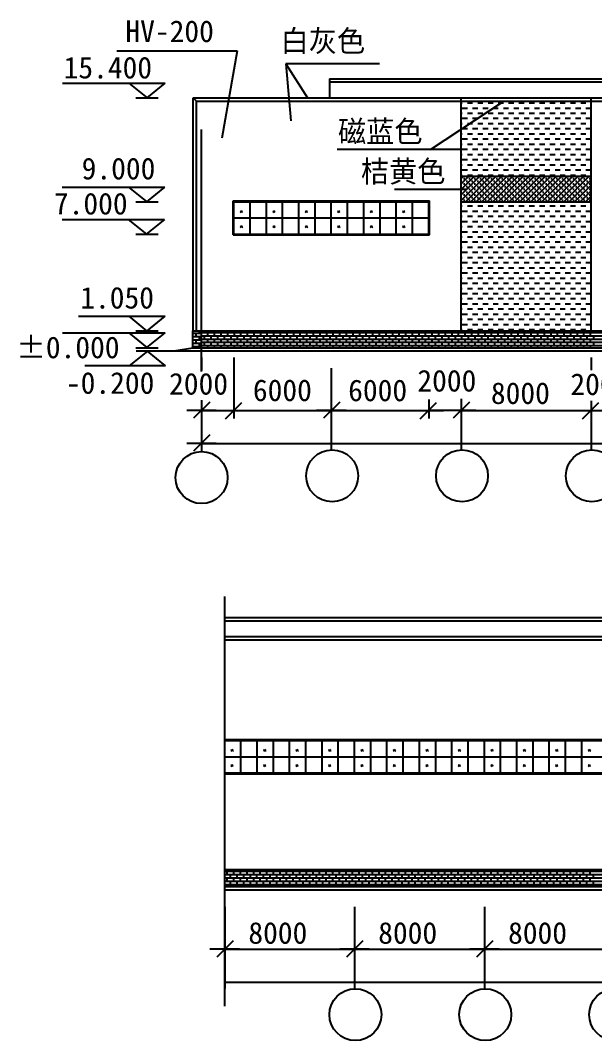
# Model space of a CAD drawing. Header units: metres. Extents: x -5946 to 118859, y -33883 to 106048.
# Drawn here: x -5946 to 29425, y 43176 to 106048 of the extents above; entities that cross this region are included whole.
import ezdxf

# ---------------------------------------------------------------- set-up
doc = ezdxf.new("R2010")
doc.units = ezdxf.units.M
for name, color, linetype in [('JC', 7, 'Continuous'), ('Z', 7, 'Continuous'), ('ZQ', 7, 'Continuous'), ('ZX', 7, 'Continuous')]:
    doc.layers.add(name, color=color, linetype=linetype)

# ---------------------------------------------------------------- blocks, each defined once
blk = doc.blocks.new('_DIMX')
blk.add_line((-64.76, 0), (64.76, 0))
at = {"color": 6}
blk.add_lwpolyline([(-36.86, -36.86), (34.63, 34.63)], dxfattribs=at)

msp = doc.modelspace()

# ---------------------------------------------------------------- hatches: boundary and pattern name
at = {"layer": 'Z'}
h = msp.add_hatch(dxfattribs=at)
h.set_pattern_fill('DASH', scale=100)
h.paths.add_polyline_path([(29205.85, 96446.14), (29205.85, 101076.14), (21205.85, 101076.14), (21205.85, 96446.14)])
h.paths.add_polyline_path([(21205.85, 94876.14), (21205.85, 86926.14), (29205.85, 86926.14), (29205.85, 94876.14)])
h = msp.add_hatch(dxfattribs=at)
h.set_pattern_fill('SACNCR', scale=100)
h.paths.add_polyline_path([(21205.85, 96446.14), (21205.85, 94876.14), (29205.85, 94876.14), (29205.85, 96446.14)])
h = msp.add_hatch(dxfattribs=at)
h.set_pattern_fill('AR-B816')
h.paths.add_polyline_path([(5205.85, 86926.14), (4695.85, 86926.14), (4670.85, 86926.14), (4670.85, 85876.14), (5205.85, 85876.14)])

# ---------------------------------------------------------------- linework, layer by layer
for p, q in [((-3345.01, 102183.21), (2973.95, 102183.21)), ((734.99, 102183.21), (1855.41, 101275.24)), ((1855.41, 101275.24), (2978.23, 102183.21)), ((-3368.34, 95767.84), (2950.61, 95767.84)), ((711.66, 95767.84), (1832.07, 94859.86)), ((1832.07, 94859.86), (2954.9, 95767.84)), ((-3381.22, 93784.4), (2937.74, 93784.4)), ((698.78, 93784.4), (1819.2, 92876.42)), ((1819.2, 92876.42), (2942.02, 93784.4)), ((-2359.64, 87814.28), (2963.59, 87814.28)), ((724.64, 87814.28), (1845.05, 86906.31)), ((1845.05, 86906.31), (2967.88, 87814.28)), ((-3355.71, 86797.18), (2963.24, 86797.18)), ((724.29, 86797.18), (1844.7, 85889.2)), ((1844.7, 85889.2), (2967.53, 86797.18)), ((1878, 85663.33), (755.18, 84755.35)), ((2998.42, 84755.35), (1878, 85663.33)), ((5205.85, 85276.14), (5205.85, 84476.12)), ((7205.85, 85276.14), (7205.85, 81511.68)), ((29205.85, 85276.14), (29205.85, 84498.1)), ((2998.42, 84755.35), (-1980.54, 84755.35)), ((13205.85, 84614.59), (13205.85, 81511.68)), ((13205.85, 84614.59), (13205.85, 81511.68)), ((29205.85, 84614.59), (29205.85, 84560.3)), ((7205.85, 83687.05), (7205.85, 81511.68)), ((5205.85, 82645.98), (5205.85, 79483.83)), ((5205.85, 82543.65), (5205.85, 81511.68)), ((19205.85, 82686.47), (19205.85, 81511.68)), ((19205.85, 82423.39), (19205.85, 81511.68)), ((21205.85, 82730.31), (21205.85, 81511.68)), ((21205.85, 82467.24), (21205.85, 81511.68)), ((29205.85, 82596.29), (29205.85, 81511.68)), ((29205.85, 82518.24), (29205.85, 81511.68)), ((5207.25, 82011.68), (7204.45, 82011.68)), ((7207.25, 82011.68), (13204.45, 82011.68)), ((13207.25, 82011.68), (19204.45, 82011.68)), ((19204.45, 82011.68), (19203.05, 82011.68)), ((21205.85, 82011.68), (19205.85, 82011.68)), ((21207.25, 82011.68), (29204.45, 82011.68)), ((21207.25, 82011.68), (21208.65, 82011.68)), ((29204.45, 82011.68), (29203.05, 82011.68)), ((29205.85, 82011.68), (31205.85, 82011.68)), ((13205.85, 81611.68), (13205.85, 79583.83)), ((21205.85, 81611.68), (21205.85, 79583.83)), ((29205.85, 81611.68), (29205.85, 79583.83)), ((5207.25, 79983.83), (117190, 79983.83)), ((6625.23, 70541.42), (6625.23, 45308.06)), ((6636.82, 51410.48), (6636.82, 48307.57)), ((6636.82, 51410.48), (6636.82, 48307.57)), ((14636.82, 51410.48), (14636.82, 48307.57)), ((14636.82, 51403.35), (14636.82, 48307.57)), ((22636.82, 51410.48), (22636.82, 48307.57)), ((22636.82, 51369.86), (22636.82, 48307.57)), ((6636.82, 49982.94), (6636.82, 48307.57)), ((6638.22, 48807.57), (14635.42, 48807.57)), ((14638.22, 48807.57), (22635.42, 48807.57)), ((22638.22, 48807.57), (30635.42, 48807.57)), ((6636.82, 48407.57), (6636.82, 46379.72)), ((14636.82, 48407.57), (14636.82, 46379.72)), ((22636.82, 48407.57), (22636.82, 46379.72)), ((6708.03, 46779.72), (110635.42, 46779.72))]:
    msp.add_line(p, q)
for centre in [(5213.22, 77873.48), (13258.68, 77980.61), (21258.68, 77980.61), (29258.68, 77980.61), (14689.65, 44776.5), (22689.65, 44776.5), (30689.65, 44776.5)]:
    msp.add_circle(centre, 1600)
at = {"layer": 'JC'}
for p, q in [((13085.85, 102456.14), (13085.85, 101276.14)), ((13085.85, 102456.14), (117188.34, 102456.14)), ((13085.85, 102256.14), (117191.3, 102256.14)), ((4695.85, 101276.14), (13085.85, 101276.14)), ((4695.85, 101276.14), (4895.85, 101076.14)), ((4695.85, 86926.14), (4695.85, 101276.14)), ((13085.85, 101276.14), (117190.45, 101276.14)), ((4895.85, 86926.14), (4895.85, 101076.14)), ((4895.85, 101076.14), (117186.15, 101076.14)), ((7205.85, 94876.14), (7155.85, 94926.14)), ((7155.85, 92826.14), (7155.85, 94926.14)), ((7205.85, 92876.14), (7205.85, 94876.14)), ((7615.85, 94211.14), (7735.85, 94331.14)), ((7615.85, 94271.14), (7655.85, 94321.14)), ((8205.85, 92876.14), (8205.85, 94876.14)), ((9205.85, 92876.14), (9205.85, 94876.14)), ((9615.85, 94211.14), (9735.85, 94331.14)), ((9615.85, 94271.14), (9655.85, 94321.14)), ((10205.85, 92876.14), (10205.85, 94876.14)), ((11205.85, 92876.14), (11205.85, 94876.14)), ((11615.85, 94211.14), (11735.85, 94331.14)), ((11615.85, 94271.14), (11655.85, 94321.14)), ((12205.85, 92876.14), (12205.85, 94876.14)), ((13205.85, 92876.14), (13205.85, 94876.14)), ((13615.85, 94211.14), (13735.85, 94331.14)), ((13615.85, 94271.14), (13655.85, 94321.14)), ((14205.85, 92876.14), (14205.85, 94876.14)), ((15205.85, 92876.14), (15205.85, 94876.14)), ((15615.85, 94211.14), (15735.85, 94331.14)), ((15615.85, 94271.14), (15655.85, 94321.14)), ((16205.85, 92876.14), (16205.85, 94876.14)), ((17205.85, 92876.14), (17205.85, 94876.14)), ((17615.85, 94211.14), (17735.85, 94331.14)), ((17615.85, 94271.14), (17655.85, 94321.14)), ((18205.85, 92876.14), (18205.85, 94876.14)), ((19205.85, 92876.14), (19205.85, 94876.14)), ((7695.85, 94221.14), (7735.85, 94271.14)), ((9695.85, 94221.14), (9735.85, 94271.14)), ((11695.85, 94221.14), (11735.85, 94271.14)), ((13695.85, 94221.14), (13735.85, 94271.14)), ((15695.85, 94221.14), (15735.85, 94271.14)), ((17695.85, 94221.14), (17735.85, 94271.14)), ((7615.85, 93281.14), (7735.85, 93401.14)), ((7615.85, 93341.14), (7655.85, 93391.14)), ((7695.85, 93291.14), (7735.85, 93341.14)), ((9615.85, 93281.14), (9735.85, 93401.14)), ((9615.85, 93341.14), (9655.85, 93391.14)), ((9695.85, 93291.14), (9735.85, 93341.14)), ((11615.85, 93281.14), (11735.85, 93401.14)), ((11615.85, 93341.14), (11655.85, 93391.14)), ((11695.85, 93291.14), (11735.85, 93341.14)), ((13615.85, 93281.14), (13735.85, 93401.14)), ((13615.85, 93341.14), (13655.85, 93391.14)), ((13695.85, 93291.14), (13735.85, 93341.14)), ((15615.85, 93281.14), (15735.85, 93401.14)), ((15615.85, 93341.14), (15655.85, 93391.14)), ((15695.85, 93291.14), (15735.85, 93341.14)), ((17615.85, 93281.14), (17735.85, 93401.14)), ((17615.85, 93341.14), (17655.85, 93391.14)), ((17695.85, 93291.14), (17735.85, 93341.14)), ((7155.85, 92826.14), (7205.85, 92876.14)), ((4670.85, 85876.14), (4670.85, 86926.14)), ((4670.85, 86926.14), (4695.85, 86926.14)), ((3495.85, 85676.14), (4670.85, 85876.14)), ((6625.23, 69252.03), (94636.82, 69252.03)), ((6625.24, 69052.03), (94636.82, 69052.03)), ((6634.34, 68072.03), (94636.82, 68072.03)), ((6638.64, 67872.03), (110946.82, 67872.03)), ((6636.82, 59672.03), (6636.82, 61672.03)), ((7636.82, 59672.03), (7636.82, 61672.03)), ((7636.82, 59672.03), (7636.82, 61672.03)), ((8636.82, 59672.03), (8636.82, 61672.03)), ((9636.82, 59672.03), (9636.82, 61672.03)), ((9636.82, 59672.03), (9636.82, 61672.03)), ((10636.82, 59672.03), (10636.82, 61672.03)), ((11636.82, 59672.03), (11636.82, 61672.03)), ((11636.82, 59672.03), (11636.82, 61672.03)), ((12636.82, 59672.03), (12636.82, 61672.03)), ((13636.82, 59672.03), (13636.82, 61672.03)), ((13636.82, 59672.03), (13636.82, 61672.03)), ((14636.82, 59672.03), (14636.82, 61672.03)), ((15636.82, 59672.03), (15636.82, 61672.03)), ((15636.82, 59672.03), (15636.82, 61672.03)), ((16636.82, 59672.03), (16636.82, 61672.03)), ((17636.82, 59672.03), (17636.82, 61672.03)), ((17636.82, 59672.03), (17636.82, 61672.03)), ((18636.82, 59672.03), (18636.82, 61672.03)), ((19636.82, 59672.03), (19636.82, 61672.03)), ((19636.82, 59672.03), (19636.82, 61672.03)), ((20636.82, 59672.03), (20636.82, 61672.03)), ((21636.82, 59672.03), (21636.82, 61672.03)), ((21636.82, 59672.03), (21636.82, 61672.03)), ((22636.82, 59672.03), (22636.82, 61672.03)), ((23636.82, 59672.03), (23636.82, 61672.03)), ((23636.82, 59672.03), (23636.82, 61672.03)), ((24636.82, 59672.03), (24636.82, 61672.03)), ((25636.82, 59672.03), (25636.82, 61672.03)), ((25636.82, 59672.03), (25636.82, 61672.03)), ((26636.82, 59672.03), (26636.82, 61672.03)), ((27636.82, 59672.03), (27636.82, 61672.03)), ((27636.82, 59672.03), (27636.82, 61672.03)), ((28636.82, 59672.03), (28636.82, 61672.03)), ((7046.82, 61007.03), (7166.82, 61127.03)), ((7046.82, 61067.03), (7086.82, 61117.03)), ((7126.82, 61017.03), (7166.82, 61067.03)), ((9046.82, 61007.03), (9166.82, 61127.03)), ((9046.82, 61067.03), (9086.82, 61117.03)), ((9126.82, 61017.03), (9166.82, 61067.03)), ((11046.82, 61007.03), (11166.82, 61127.03)), ((11046.82, 61067.03), (11086.82, 61117.03)), ((11126.82, 61017.03), (11166.82, 61067.03)), ((13046.82, 61007.03), (13166.82, 61127.03)), ((13046.82, 61067.03), (13086.82, 61117.03)), ((13126.82, 61017.03), (13166.82, 61067.03)), ((15046.82, 61007.03), (15166.82, 61127.03)), ((15046.82, 61067.03), (15086.82, 61117.03)), ((15126.82, 61017.03), (15166.82, 61067.03)), ((17046.82, 61007.03), (17166.82, 61127.03)), ((17046.82, 61067.03), (17086.82, 61117.03)), ((17126.82, 61017.03), (17166.82, 61067.03)), ((19046.82, 61007.03), (19166.82, 61127.03)), ((19046.82, 61067.03), (19086.82, 61117.03)), ((19126.82, 61017.03), (19166.82, 61067.03)), ((21046.82, 61007.03), (21166.82, 61127.03)), ((21046.82, 61067.03), (21086.82, 61117.03)), ((21126.82, 61017.03), (21166.82, 61067.03)), ((23046.82, 61007.03), (23166.82, 61127.03)), ((23046.82, 61067.03), (23086.82, 61117.03)), ((23126.82, 61017.03), (23166.82, 61067.03)), ((25046.82, 61007.03), (25166.82, 61127.03)), ((25046.82, 61067.03), (25086.82, 61117.03)), ((25126.82, 61017.03), (25166.82, 61067.03)), ((27046.82, 61007.03), (27166.82, 61127.03)), ((27046.82, 61067.03), (27086.82, 61117.03)), ((27126.82, 61017.03), (27166.82, 61067.03)), ((29046.82, 61007.03), (29166.82, 61127.03)), ((29046.82, 61067.03), (29086.82, 61117.03)), ((29126.82, 61017.03), (29166.82, 61067.03)), ((7046.82, 60077.03), (7166.82, 60197.03)), ((7046.82, 60137.03), (7086.82, 60187.03)), ((7126.82, 60087.03), (7166.82, 60137.03)), ((9046.82, 60077.03), (9166.82, 60197.03)), ((9046.82, 60137.03), (9086.82, 60187.03)), ((9126.82, 60087.03), (9166.82, 60137.03)), ((11046.82, 60077.03), (11166.82, 60197.03)), ((11046.82, 60137.03), (11086.82, 60187.03)), ((11126.82, 60087.03), (11166.82, 60137.03)), ((13046.82, 60077.03), (13166.82, 60197.03)), ((13046.82, 60137.03), (13086.82, 60187.03)), ((13126.82, 60087.03), (13166.82, 60137.03)), ((15046.82, 60077.03), (15166.82, 60197.03)), ((15046.82, 60137.03), (15086.82, 60187.03)), ((15126.82, 60087.03), (15166.82, 60137.03)), ((17046.82, 60077.03), (17166.82, 60197.03)), ((17046.82, 60137.03), (17086.82, 60187.03)), ((17126.82, 60087.03), (17166.82, 60137.03)), ((19046.82, 60077.03), (19166.82, 60197.03)), ((19046.82, 60137.03), (19086.82, 60187.03)), ((19126.82, 60087.03), (19166.82, 60137.03)), ((21046.82, 60077.03), (21166.82, 60197.03)), ((21046.82, 60137.03), (21086.82, 60187.03)), ((21126.82, 60087.03), (21166.82, 60137.03)), ((23046.82, 60077.03), (23166.82, 60197.03)), ((23046.82, 60137.03), (23086.82, 60187.03)), ((23126.82, 60087.03), (23166.82, 60137.03)), ((25046.82, 60077.03), (25166.82, 60197.03)), ((25046.82, 60137.03), (25086.82, 60187.03)), ((25126.82, 60087.03), (25166.82, 60137.03)), ((27046.82, 60077.03), (27166.82, 60197.03)), ((27046.82, 60137.03), (27086.82, 60187.03)), ((27126.82, 60087.03), (27166.82, 60137.03)), ((29046.82, 60077.03), (29166.82, 60197.03)), ((29046.82, 60137.03), (29086.82, 60187.03)), ((29126.82, 60087.03), (29166.82, 60137.03))]:
    msp.add_line(p, q, dxfattribs=at)
at = {"layer": 'Z'}
for p, q in [((1.35, 104180.07), (7411.79, 104180.07)), ((7411.79, 104180.07), (6461.36, 98782.65)), ((10409.57, 103370.29), (11737.07, 101276.14)), ((10409.57, 103370.29), (10718.39, 99849.14)), ((16173.81, 103370.29), (10409.57, 103370.29)), ((21205.85, 86926.14), (21205.85, 101276.14)), ((29205.85, 86926.14), (29205.85, 101276.14)), ((19318.96, 98096.82), (23836.87, 101076.14)), ((21533.03, 98096.82), (13562.57, 98096.82)), ((21205.85, 96446.14), (29205.85, 96446.14)), ((21533.03, 95622.59), (17091.24, 95622.59)), ((19255.85, 94926.14), (19205.85, 94876.14)), ((21205.85, 94876.14), (29205.85, 94876.14)), ((19205.85, 92876.14), (19255.85, 92826.14)), ((5205.85, 86818.69), (46155.85, 86818.69)), ((5404.03, 86818.69), (5404.03, 86926.14)), ((5607.23, 86615.49), (5607.23, 86818.69)), ((5810.43, 86818.69), (5810.43, 86926.14)), ((6013.63, 86615.49), (6013.63, 86818.69)), ((6216.83, 86818.69), (6216.83, 86926.14)), ((6420.03, 86615.49), (6420.03, 86818.69)), ((6623.23, 86818.69), (6623.23, 86926.14)), ((6826.43, 86615.49), (6826.43, 86818.69)), ((7029.63, 86818.69), (7029.63, 86926.14)), ((7232.83, 86615.49), (7232.83, 86818.69)), ((7436.03, 86818.69), (7436.03, 86926.14)), ((7639.23, 86615.49), (7639.23, 86818.69)), ((7842.43, 86818.69), (7842.43, 86926.14)), ((8045.63, 86615.49), (8045.63, 86818.69)), ((8248.83, 86818.69), (8248.83, 86926.14)), ((8452.03, 86615.49), (8452.03, 86818.69)), ((8655.23, 86818.69), (8655.23, 86926.14)), ((8858.43, 86615.49), (8858.43, 86818.69)), ((9061.63, 86818.69), (9061.63, 86926.14)), ((9264.83, 86615.49), (9264.83, 86818.69)), ((9468.03, 86818.69), (9468.03, 86926.14)), ((9671.23, 86615.49), (9671.23, 86818.69)), ((9874.43, 86818.69), (9874.43, 86926.14)), ((10077.63, 86615.49), (10077.63, 86818.69)), ((10280.83, 86818.69), (10280.83, 86926.14)), ((10484.03, 86615.49), (10484.03, 86818.69)), ((10687.23, 86818.69), (10687.23, 86926.14)), ((10890.43, 86615.49), (10890.43, 86818.69)), ((11093.63, 86818.69), (11093.63, 86926.14)), ((11296.83, 86615.49), (11296.83, 86818.69)), ((11500.03, 86818.69), (11500.03, 86926.14)), ((11703.23, 86615.49), (11703.23, 86818.69)), ((11906.43, 86818.69), (11906.43, 86926.14)), ((12109.63, 86615.49), (12109.63, 86818.69)), ((12312.83, 86818.69), (12312.83, 86926.14)), ((12516.03, 86615.49), (12516.03, 86818.69)), ((12719.23, 86818.69), (12719.23, 86926.14)), ((12922.43, 86615.49), (12922.43, 86818.69)), ((13125.63, 86818.69), (13125.63, 86926.14)), ((13328.83, 86615.49), (13328.83, 86818.69)), ((13532.03, 86818.69), (13532.03, 86926.14)), ((13735.23, 86615.49), (13735.23, 86818.69)), ((13938.43, 86818.69), (13938.43, 86926.14)), ((14141.63, 86615.49), (14141.63, 86818.69)), ((14344.83, 86818.69), (14344.83, 86926.14)), ((14548.03, 86615.49), (14548.03, 86818.69)), ((14751.23, 86818.69), (14751.23, 86926.14)), ((14954.43, 86615.49), (14954.43, 86818.69)), ((15157.63, 86818.69), (15157.63, 86926.14)), ((15360.83, 86615.49), (15360.83, 86818.69)), ((15564.03, 86818.69), (15564.03, 86926.14)), ((15767.23, 86615.49), (15767.23, 86818.69)), ((15970.43, 86818.69), (15970.43, 86926.14)), ((16173.63, 86615.49), (16173.63, 86818.69)), ((16376.83, 86818.69), (16376.83, 86926.14)), ((16580.03, 86615.49), (16580.03, 86818.69)), ((16783.23, 86818.69), (16783.23, 86926.14)), ((16986.43, 86615.49), (16986.43, 86818.69)), ((17189.63, 86818.69), (17189.63, 86926.14)), ((17392.83, 86615.49), (17392.83, 86818.69)), ((17596.03, 86818.69), (17596.03, 86926.14)), ((17799.23, 86615.49), (17799.23, 86818.69)), ((18002.43, 86818.69), (18002.43, 86926.14)), ((18205.63, 86615.49), (18205.63, 86818.69)), ((18408.83, 86818.69), (18408.83, 86926.14)), ((18612.03, 86615.49), (18612.03, 86818.69)), ((18815.23, 86818.69), (18815.23, 86926.14)), ((19018.43, 86615.49), (19018.43, 86818.69)), ((19221.63, 86818.69), (19221.63, 86926.14)), ((19424.83, 86615.49), (19424.83, 86818.69)), ((19628.03, 86818.69), (19628.03, 86926.14)), ((19831.23, 86615.49), (19831.23, 86818.69)), ((20034.43, 86818.69), (20034.43, 86926.14)), ((20237.63, 86615.49), (20237.63, 86818.69)), ((20440.83, 86818.69), (20440.83, 86926.14)), ((20644.03, 86615.49), (20644.03, 86818.69)), ((20847.23, 86818.69), (20847.23, 86926.14)), ((21050.43, 86615.49), (21050.43, 86818.69)), ((21253.63, 86818.69), (21253.63, 86926.14)), ((21456.83, 86615.49), (21456.83, 86818.69)), ((21660.03, 86818.69), (21660.03, 86926.14)), ((21863.23, 86615.49), (21863.23, 86818.69)), ((22066.43, 86818.69), (22066.43, 86926.14)), ((22269.63, 86615.49), (22269.63, 86818.69)), ((22472.83, 86818.69), (22472.83, 86926.14)), ((22676.03, 86615.49), (22676.03, 86818.69)), ((22879.23, 86818.69), (22879.23, 86926.14)), ((23082.43, 86615.49), (23082.43, 86818.69)), ((23285.63, 86818.69), (23285.63, 86926.14)), ((23488.83, 86615.49), (23488.83, 86818.69)), ((23692.03, 86818.69), (23692.03, 86926.14)), ((23895.23, 86615.49), (23895.23, 86818.69)), ((24098.43, 86818.69), (24098.43, 86926.14)), ((24301.63, 86615.49), (24301.63, 86818.69)), ((24504.83, 86818.69), (24504.83, 86926.14)), ((24708.03, 86615.49), (24708.03, 86818.69)), ((24911.23, 86818.69), (24911.23, 86926.14)), ((25114.43, 86615.49), (25114.43, 86818.69)), ((25317.63, 86818.69), (25317.63, 86926.14)), ((25520.83, 86615.49), (25520.83, 86818.69)), ((25724.03, 86818.69), (25724.03, 86926.14)), ((25927.23, 86615.49), (25927.23, 86818.69)), ((26130.43, 86818.69), (26130.43, 86926.14)), ((26333.63, 86615.49), (26333.63, 86818.69)), ((26536.83, 86818.69), (26536.83, 86926.14)), ((26740.03, 86615.49), (26740.03, 86818.69)), ((26943.23, 86818.69), (26943.23, 86926.14)), ((27146.43, 86615.49), (27146.43, 86818.69)), ((27349.63, 86818.69), (27349.63, 86926.14)), ((27552.83, 86615.49), (27552.83, 86818.69)), ((27756.03, 86818.69), (27756.03, 86926.14)), ((27959.23, 86615.49), (27959.23, 86818.69)), ((28162.43, 86818.69), (28162.43, 86926.14)), ((28365.63, 86615.49), (28365.63, 86818.69)), ((28568.83, 86818.69), (28568.83, 86926.14)), ((28772.03, 86615.49), (28772.03, 86818.69)), ((28975.23, 86818.69), (28975.23, 86926.14)), ((29178.43, 86615.49), (29178.43, 86818.69)), ((29381.63, 86818.69), (29381.63, 86926.14)), ((5205.85, 86615.49), (46155.85, 86615.49)), ((5205.85, 86412.29), (46155.85, 86412.29)), ((5205.85, 86209.09), (46155.85, 86209.09)), ((5404.03, 86412.29), (5404.03, 86615.49)), ((5404.03, 86005.89), (5404.03, 86209.09)), ((5607.23, 86209.09), (5607.23, 86412.29)), ((5810.43, 86412.29), (5810.43, 86615.49)), ((5810.43, 86005.89), (5810.43, 86209.09)), ((6013.63, 86209.09), (6013.63, 86412.29)), ((6216.83, 86412.29), (6216.83, 86615.49)), ((6216.83, 86005.89), (6216.83, 86209.09)), ((6420.03, 86209.09), (6420.03, 86412.29)), ((6623.23, 86412.29), (6623.23, 86615.49)), ((6623.23, 86005.89), (6623.23, 86209.09)), ((6826.43, 86209.09), (6826.43, 86412.29)), ((7029.63, 86412.29), (7029.63, 86615.49)), ((7029.63, 86005.89), (7029.63, 86209.09)), ((7232.83, 86209.09), (7232.83, 86412.29)), ((7436.03, 86412.29), (7436.03, 86615.49)), ((7436.03, 86005.89), (7436.03, 86209.09)), ((7639.23, 86209.09), (7639.23, 86412.29)), ((7842.43, 86412.29), (7842.43, 86615.49)), ((7842.43, 86005.89), (7842.43, 86209.09)), ((8045.63, 86209.09), (8045.63, 86412.29)), ((8248.83, 86412.29), (8248.83, 86615.49)), ((8248.83, 86005.89), (8248.83, 86209.09)), ((8452.03, 86209.09), (8452.03, 86412.29)), ((8655.23, 86412.29), (8655.23, 86615.49)), ((8655.23, 86005.89), (8655.23, 86209.09)), ((8858.43, 86209.09), (8858.43, 86412.29)), ((9061.63, 86412.29), (9061.63, 86615.49)), ((9061.63, 86005.89), (9061.63, 86209.09)), ((9264.83, 86209.09), (9264.83, 86412.29)), ((9468.03, 86412.29), (9468.03, 86615.49)), ((9468.03, 86005.89), (9468.03, 86209.09)), ((9671.23, 86209.09), (9671.23, 86412.29)), ((9874.43, 86412.29), (9874.43, 86615.49)), ((9874.43, 86005.89), (9874.43, 86209.09)), ((10077.63, 86209.09), (10077.63, 86412.29)), ((10280.83, 86412.29), (10280.83, 86615.49)), ((10280.83, 86005.89), (10280.83, 86209.09)), ((10484.03, 86209.09), (10484.03, 86412.29)), ((10687.23, 86412.29), (10687.23, 86615.49)), ((10687.23, 86005.89), (10687.23, 86209.09)), ((10890.43, 86209.09), (10890.43, 86412.29)), ((11093.63, 86412.29), (11093.63, 86615.49)), ((11093.63, 86005.89), (11093.63, 86209.09)), ((11296.83, 86209.09), (11296.83, 86412.29)), ((11500.03, 86412.29), (11500.03, 86615.49)), ((11500.03, 86005.89), (11500.03, 86209.09)), ((11703.23, 86209.09), (11703.23, 86412.29)), ((11906.43, 86412.29), (11906.43, 86615.49)), ((11906.43, 86005.89), (11906.43, 86209.09)), ((12109.63, 86209.09), (12109.63, 86412.29)), ((12312.83, 86412.29), (12312.83, 86615.49)), ((12312.83, 86005.89), (12312.83, 86209.09)), ((12516.03, 86209.09), (12516.03, 86412.29)), ((12719.23, 86412.29), (12719.23, 86615.49)), ((12719.23, 86005.89), (12719.23, 86209.09)), ((12922.43, 86209.09), (12922.43, 86412.29)), ((13125.63, 86412.29), (13125.63, 86615.49)), ((13125.63, 86005.89), (13125.63, 86209.09)), ((13328.83, 86209.09), (13328.83, 86412.29)), ((13532.03, 86412.29), (13532.03, 86615.49)), ((13532.03, 86005.89), (13532.03, 86209.09)), ((13735.23, 86209.09), (13735.23, 86412.29)), ((13938.43, 86412.29), (13938.43, 86615.49)), ((13938.43, 86005.89), (13938.43, 86209.09)), ((14141.63, 86209.09), (14141.63, 86412.29)), ((14344.83, 86412.29), (14344.83, 86615.49)), ((14344.83, 86005.89), (14344.83, 86209.09)), ((14548.03, 86209.09), (14548.03, 86412.29)), ((14751.23, 86412.29), (14751.23, 86615.49)), ((14751.23, 86005.89), (14751.23, 86209.09)), ((14954.43, 86209.09), (14954.43, 86412.29)), ((15157.63, 86412.29), (15157.63, 86615.49)), ((15157.63, 86005.89), (15157.63, 86209.09)), ((15360.83, 86209.09), (15360.83, 86412.29)), ((15564.03, 86412.29), (15564.03, 86615.49)), ((15564.03, 86005.89), (15564.03, 86209.09)), ((15767.23, 86209.09), (15767.23, 86412.29)), ((15970.43, 86412.29), (15970.43, 86615.49)), ((15970.43, 86005.89), (15970.43, 86209.09)), ((16173.63, 86209.09), (16173.63, 86412.29)), ((16376.83, 86412.29), (16376.83, 86615.49)), ((16376.83, 86005.89), (16376.83, 86209.09)), ((16580.03, 86209.09), (16580.03, 86412.29)), ((16783.23, 86412.29), (16783.23, 86615.49)), ((16783.23, 86005.89), (16783.23, 86209.09)), ((16986.43, 86209.09), (16986.43, 86412.29)), ((17189.63, 86412.29), (17189.63, 86615.49)), ((17189.63, 86005.89), (17189.63, 86209.09)), ((17392.83, 86209.09), (17392.83, 86412.29)), ((17596.03, 86412.29), (17596.03, 86615.49)), ((17596.03, 86005.89), (17596.03, 86209.09)), ((17799.23, 86209.09), (17799.23, 86412.29)), ((18002.43, 86412.29), (18002.43, 86615.49)), ((18002.43, 86005.89), (18002.43, 86209.09)), ((18205.63, 86209.09), (18205.63, 86412.29)), ((18408.83, 86412.29), (18408.83, 86615.49)), ((18408.83, 86005.89), (18408.83, 86209.09)), ((18612.03, 86209.09), (18612.03, 86412.29)), ((18815.23, 86412.29), (18815.23, 86615.49)), ((18815.23, 86005.89), (18815.23, 86209.09)), ((19018.43, 86209.09), (19018.43, 86412.29)), ((19221.63, 86412.29), (19221.63, 86615.49)), ((19221.63, 86005.89), (19221.63, 86209.09)), ((19424.83, 86209.09), (19424.83, 86412.29)), ((19628.03, 86412.29), (19628.03, 86615.49)), ((19628.03, 86005.89), (19628.03, 86209.09)), ((19831.23, 86209.09), (19831.23, 86412.29)), ((20034.43, 86412.29), (20034.43, 86615.49)), ((20034.43, 86005.89), (20034.43, 86209.09)), ((20237.63, 86209.09), (20237.63, 86412.29)), ((20440.83, 86412.29), (20440.83, 86615.49)), ((20440.83, 86005.89), (20440.83, 86209.09)), ((20644.03, 86209.09), (20644.03, 86412.29)), ((20847.23, 86412.29), (20847.23, 86615.49)), ((20847.23, 86005.89), (20847.23, 86209.09)), ((21050.43, 86209.09), (21050.43, 86412.29)), ((21253.63, 86412.29), (21253.63, 86615.49)), ((21253.63, 86005.89), (21253.63, 86209.09)), ((21456.83, 86209.09), (21456.83, 86412.29)), ((21660.03, 86412.29), (21660.03, 86615.49)), ((21660.03, 86005.89), (21660.03, 86209.09)), ((21863.23, 86209.09), (21863.23, 86412.29)), ((22066.43, 86412.29), (22066.43, 86615.49)), ((22066.43, 86005.89), (22066.43, 86209.09)), ((22269.63, 86209.09), (22269.63, 86412.29)), ((22472.83, 86412.29), (22472.83, 86615.49)), ((22472.83, 86005.89), (22472.83, 86209.09)), ((22676.03, 86209.09), (22676.03, 86412.29)), ((22879.23, 86412.29), (22879.23, 86615.49)), ((22879.23, 86005.89), (22879.23, 86209.09)), ((23082.43, 86209.09), (23082.43, 86412.29)), ((23285.63, 86412.29), (23285.63, 86615.49)), ((23285.63, 86005.89), (23285.63, 86209.09)), ((23488.83, 86209.09), (23488.83, 86412.29)), ((23692.03, 86412.29), (23692.03, 86615.49)), ((23692.03, 86005.89), (23692.03, 86209.09)), ((23895.23, 86209.09), (23895.23, 86412.29)), ((24098.43, 86412.29), (24098.43, 86615.49)), ((24098.43, 86005.89), (24098.43, 86209.09)), ((24301.63, 86209.09), (24301.63, 86412.29)), ((24504.83, 86412.29), (24504.83, 86615.49)), ((24504.83, 86005.89), (24504.83, 86209.09)), ((24708.03, 86209.09), (24708.03, 86412.29)), ((24911.23, 86412.29), (24911.23, 86615.49)), ((24911.23, 86005.89), (24911.23, 86209.09)), ((25114.43, 86209.09), (25114.43, 86412.29)), ((25317.63, 86412.29), (25317.63, 86615.49)), ((25317.63, 86005.89), (25317.63, 86209.09)), ((25520.83, 86209.09), (25520.83, 86412.29)), ((25724.03, 86412.29), (25724.03, 86615.49)), ((25724.03, 86005.89), (25724.03, 86209.09)), ((25927.23, 86209.09), (25927.23, 86412.29)), ((26130.43, 86412.29), (26130.43, 86615.49)), ((26130.43, 86005.89), (26130.43, 86209.09)), ((26333.63, 86209.09), (26333.63, 86412.29)), ((26536.83, 86412.29), (26536.83, 86615.49)), ((26536.83, 86005.89), (26536.83, 86209.09)), ((26740.03, 86209.09), (26740.03, 86412.29)), ((26943.23, 86412.29), (26943.23, 86615.49)), ((26943.23, 86005.89), (26943.23, 86209.09)), ((27146.43, 86209.09), (27146.43, 86412.29)), ((27349.63, 86412.29), (27349.63, 86615.49)), ((27349.63, 86005.89), (27349.63, 86209.09)), ((27552.83, 86209.09), (27552.83, 86412.29)), ((27756.03, 86412.29), (27756.03, 86615.49)), ((27756.03, 86005.89), (27756.03, 86209.09)), ((27959.23, 86209.09), (27959.23, 86412.29)), ((28162.43, 86412.29), (28162.43, 86615.49)), ((28162.43, 86005.89), (28162.43, 86209.09)), ((28365.63, 86209.09), (28365.63, 86412.29)), ((28568.83, 86412.29), (28568.83, 86615.49)), ((28568.83, 86005.89), (28568.83, 86209.09)), ((28772.03, 86209.09), (28772.03, 86412.29)), ((28975.23, 86412.29), (28975.23, 86615.49)), ((28975.23, 86005.89), (28975.23, 86209.09)), ((29178.43, 86209.09), (29178.43, 86412.29)), ((29381.63, 86412.29), (29381.63, 86615.49)), ((29381.63, 86005.89), (29381.63, 86209.09)), ((5205.85, 86005.89), (46155.85, 86005.89)), ((5607.23, 85876.14), (5607.23, 86005.89)), ((6013.63, 85876.14), (6013.63, 86005.89)), ((6420.03, 85876.14), (6420.03, 86005.89)), ((6826.43, 85876.14), (6826.43, 86005.89)), ((7232.83, 85876.14), (7232.83, 86005.89)), ((7639.23, 85876.14), (7639.23, 86005.89)), ((8045.63, 85876.14), (8045.63, 86005.89)), ((8452.03, 85876.14), (8452.03, 86005.89)), ((8858.43, 85876.14), (8858.43, 86005.89)), ((9264.83, 85876.14), (9264.83, 86005.89)), ((9671.23, 85876.14), (9671.23, 86005.89)), ((10077.63, 85876.14), (10077.63, 86005.89)), ((10484.03, 85876.14), (10484.03, 86005.89)), ((10890.43, 85876.14), (10890.43, 86005.89)), ((11296.83, 85876.14), (11296.83, 86005.89)), ((11703.23, 85876.14), (11703.23, 86005.89)), ((12109.63, 85876.14), (12109.63, 86005.89)), ((12516.03, 85876.14), (12516.03, 86005.89)), ((12922.43, 85876.14), (12922.43, 86005.89)), ((13328.83, 85876.14), (13328.83, 86005.89)), ((13735.23, 85876.14), (13735.23, 86005.89)), ((14141.63, 85876.14), (14141.63, 86005.89)), ((14548.03, 85876.14), (14548.03, 86005.89)), ((14954.43, 85876.14), (14954.43, 86005.89)), ((15360.83, 85876.14), (15360.83, 86005.89)), ((15767.23, 85876.14), (15767.23, 86005.89)), ((16173.63, 85876.14), (16173.63, 86005.89)), ((16580.03, 85876.14), (16580.03, 86005.89)), ((16986.43, 85876.14), (16986.43, 86005.89)), ((17392.83, 85876.14), (17392.83, 86005.89)), ((17799.23, 85876.14), (17799.23, 86005.89)), ((18205.63, 85876.14), (18205.63, 86005.89)), ((18612.03, 85876.14), (18612.03, 86005.89)), ((19018.43, 85876.14), (19018.43, 86005.89)), ((19424.83, 85876.14), (19424.83, 86005.89)), ((19831.23, 85876.14), (19831.23, 86005.89)), ((20237.63, 85876.14), (20237.63, 86005.89)), ((20644.03, 85876.14), (20644.03, 86005.89)), ((21050.43, 85876.14), (21050.43, 86005.89)), ((21456.83, 85876.14), (21456.83, 86005.89)), ((21863.23, 85876.14), (21863.23, 86005.89)), ((22269.63, 85876.14), (22269.63, 86005.89)), ((22676.03, 85876.14), (22676.03, 86005.89)), ((23082.43, 85876.14), (23082.43, 86005.89)), ((23488.83, 85876.14), (23488.83, 86005.89)), ((23895.23, 85876.14), (23895.23, 86005.89)), ((24301.63, 85876.14), (24301.63, 86005.89)), ((24708.03, 85876.14), (24708.03, 86005.89)), ((25114.43, 85876.14), (25114.43, 86005.89)), ((25520.83, 85876.14), (25520.83, 86005.89)), ((25927.23, 85876.14), (25927.23, 86005.89)), ((26333.63, 85876.14), (26333.63, 86005.89)), ((26740.03, 85876.14), (26740.03, 86005.89)), ((27146.43, 85876.14), (27146.43, 86005.89)), ((27552.83, 85876.14), (27552.83, 86005.89)), ((27959.23, 85876.14), (27959.23, 86005.89)), ((28365.63, 85876.14), (28365.63, 86005.89)), ((28772.03, 85876.14), (28772.03, 86005.89)), ((29178.43, 85876.14), (29178.43, 86005.89)), ((6627.53, 53614.58), (63586.82, 53614.58)), ((6798.2, 53411.38), (6798.2, 53614.58)), ((7001.4, 53614.58), (7001.4, 53722.03)), ((7204.6, 53411.38), (7204.6, 53614.58)), ((7407.8, 53614.58), (7407.8, 53722.03)), ((7611, 53411.38), (7611, 53614.58)), ((7814.2, 53614.58), (7814.2, 53722.03)), ((8017.4, 53411.38), (8017.4, 53614.58)), ((8220.6, 53614.58), (8220.6, 53722.03)), ((8423.8, 53411.38), (8423.8, 53614.58)), ((8627, 53614.58), (8627, 53722.03)), ((8830.2, 53411.38), (8830.2, 53614.58)), ((9033.4, 53614.58), (9033.4, 53722.03)), ((9236.6, 53411.38), (9236.6, 53614.58)), ((9439.8, 53614.58), (9439.8, 53722.03)), ((9643, 53411.38), (9643, 53614.58)), ((9846.2, 53614.58), (9846.2, 53722.03)), ((10049.4, 53411.38), (10049.4, 53614.58)), ((10252.6, 53614.58), (10252.6, 53722.03)), ((10455.8, 53411.38), (10455.8, 53614.58)), ((10659, 53614.58), (10659, 53722.03)), ((10862.2, 53411.38), (10862.2, 53614.58)), ((11065.4, 53614.58), (11065.4, 53722.03)), ((11268.6, 53411.38), (11268.6, 53614.58)), ((11471.8, 53614.58), (11471.8, 53722.03)), ((11675, 53411.38), (11675, 53614.58)), ((11878.2, 53614.58), (11878.2, 53722.03)), ((12081.4, 53411.38), (12081.4, 53614.58)), ((12284.6, 53614.58), (12284.6, 53722.03)), ((12487.8, 53411.38), (12487.8, 53614.58)), ((12691, 53614.58), (12691, 53722.03)), ((12894.2, 53411.38), (12894.2, 53614.58)), ((13097.4, 53614.58), (13097.4, 53722.03)), ((13300.6, 53411.38), (13300.6, 53614.58)), ((13503.8, 53614.58), (13503.8, 53722.03)), ((13707, 53411.38), (13707, 53614.58)), ((13910.2, 53614.58), (13910.2, 53722.03)), ((14113.4, 53411.38), (14113.4, 53614.58)), ((14316.6, 53614.58), (14316.6, 53722.03)), ((14519.8, 53411.38), (14519.8, 53614.58)), ((14723, 53614.58), (14723, 53722.03)), ((14926.2, 53411.38), (14926.2, 53614.58)), ((15129.4, 53614.58), (15129.4, 53722.03)), ((15332.6, 53411.38), (15332.6, 53614.58)), ((15535.8, 53614.58), (15535.8, 53722.03)), ((15739, 53411.38), (15739, 53614.58)), ((15942.2, 53614.58), (15942.2, 53722.03)), ((16145.4, 53411.38), (16145.4, 53614.58)), ((16348.6, 53614.58), (16348.6, 53722.03)), ((16551.8, 53411.38), (16551.8, 53614.58)), ((16755, 53614.58), (16755, 53722.03)), ((16958.2, 53411.38), (16958.2, 53614.58)), ((17161.4, 53614.58), (17161.4, 53722.03)), ((17364.6, 53411.38), (17364.6, 53614.58)), ((17567.8, 53614.58), (17567.8, 53722.03)), ((17771, 53411.38), (17771, 53614.58)), ((17974.2, 53614.58), (17974.2, 53722.03)), ((18177.4, 53411.38), (18177.4, 53614.58)), ((18380.6, 53614.58), (18380.6, 53722.03)), ((18583.8, 53411.38), (18583.8, 53614.58)), ((18787, 53614.58), (18787, 53722.03)), ((18990.2, 53411.38), (18990.2, 53614.58)), ((19193.4, 53614.58), (19193.4, 53722.03)), ((19396.6, 53411.38), (19396.6, 53614.58)), ((19599.8, 53614.58), (19599.8, 53722.03)), ((19803, 53411.38), (19803, 53614.58)), ((20006.2, 53614.58), (20006.2, 53722.03)), ((20209.4, 53411.38), (20209.4, 53614.58)), ((20412.6, 53614.58), (20412.6, 53722.03)), ((20615.8, 53411.38), (20615.8, 53614.58)), ((20819, 53614.58), (20819, 53722.03)), ((21022.2, 53411.38), (21022.2, 53614.58)), ((21225.4, 53614.58), (21225.4, 53722.03)), ((21428.6, 53411.38), (21428.6, 53614.58)), ((21631.8, 53614.58), (21631.8, 53722.03)), ((21835, 53411.38), (21835, 53614.58)), ((22038.2, 53614.58), (22038.2, 53722.03)), ((22241.4, 53411.38), (22241.4, 53614.58)), ((22444.6, 53614.58), (22444.6, 53722.03)), ((22647.8, 53411.38), (22647.8, 53614.58)), ((22851, 53614.58), (22851, 53722.03)), ((23054.2, 53411.38), (23054.2, 53614.58)), ((23257.4, 53614.58), (23257.4, 53722.03)), ((23460.6, 53411.38), (23460.6, 53614.58)), ((23663.8, 53614.58), (23663.8, 53722.03)), ((23867, 53411.38), (23867, 53614.58)), ((24070.2, 53614.58), (24070.2, 53722.03)), ((24273.4, 53411.38), (24273.4, 53614.58)), ((24476.6, 53614.58), (24476.6, 53722.03)), ((24679.8, 53411.38), (24679.8, 53614.58)), ((24883, 53614.58), (24883, 53722.03)), ((25086.2, 53411.38), (25086.2, 53614.58)), ((25289.4, 53614.58), (25289.4, 53722.03)), ((25492.6, 53411.38), (25492.6, 53614.58)), ((25695.8, 53614.58), (25695.8, 53722.03)), ((25899, 53411.38), (25899, 53614.58)), ((26102.2, 53614.58), (26102.2, 53722.03)), ((26305.4, 53411.38), (26305.4, 53614.58)), ((26508.6, 53614.58), (26508.6, 53722.03)), ((26711.8, 53411.38), (26711.8, 53614.58)), ((26915, 53614.58), (26915, 53722.03)), ((27118.2, 53411.38), (27118.2, 53614.58)), ((27321.4, 53614.58), (27321.4, 53722.03)), ((27524.6, 53411.38), (27524.6, 53614.58)), ((27727.8, 53614.58), (27727.8, 53722.03)), ((27931, 53411.38), (27931, 53614.58)), ((28134.2, 53614.58), (28134.2, 53722.03)), ((28337.4, 53411.38), (28337.4, 53614.58)), ((28540.6, 53614.58), (28540.6, 53722.03)), ((28743.8, 53411.38), (28743.8, 53614.58)), ((28947, 53614.58), (28947, 53722.03)), ((29150.2, 53411.38), (29150.2, 53614.58)), ((29353.4, 53614.58), (29353.4, 53722.03)), ((6629.28, 53004.98), (63586.82, 53004.98)), ((6629.3, 53208.18), (63586.82, 53208.18)), ((6629.42, 53411.38), (63586.82, 53411.38)), ((6798.2, 53004.98), (6798.2, 53208.18)), ((7001.4, 53208.18), (7001.4, 53411.38)), ((7001.4, 52801.78), (7001.4, 53004.98)), ((7204.6, 53004.98), (7204.6, 53208.18)), ((7407.8, 53208.18), (7407.8, 53411.38)), ((7407.8, 52801.78), (7407.8, 53004.98)), ((7611, 53004.98), (7611, 53208.18)), ((7814.2, 53208.18), (7814.2, 53411.38)), ((7814.2, 52801.78), (7814.2, 53004.98)), ((8017.4, 53004.98), (8017.4, 53208.18)), ((8220.6, 53208.18), (8220.6, 53411.38)), ((8220.6, 52801.78), (8220.6, 53004.98)), ((8423.8, 53004.98), (8423.8, 53208.18)), ((8627, 53208.18), (8627, 53411.38)), ((8627, 52801.78), (8627, 53004.98)), ((8830.2, 53004.98), (8830.2, 53208.18)), ((9033.4, 53208.18), (9033.4, 53411.38)), ((9033.4, 52801.78), (9033.4, 53004.98)), ((9236.6, 53004.98), (9236.6, 53208.18)), ((9439.8, 53208.18), (9439.8, 53411.38)), ((9439.8, 52801.78), (9439.8, 53004.98)), ((9643, 53004.98), (9643, 53208.18)), ((9846.2, 53208.18), (9846.2, 53411.38)), ((9846.2, 52801.78), (9846.2, 53004.98)), ((10049.4, 53004.98), (10049.4, 53208.18)), ((10252.6, 53208.18), (10252.6, 53411.38)), ((10252.6, 52801.78), (10252.6, 53004.98)), ((10455.8, 53004.98), (10455.8, 53208.18)), ((10659, 53208.18), (10659, 53411.38)), ((10659, 52801.78), (10659, 53004.98)), ((10862.2, 53004.98), (10862.2, 53208.18)), ((11065.4, 53208.18), (11065.4, 53411.38)), ((11065.4, 52801.78), (11065.4, 53004.98)), ((11268.6, 53004.98), (11268.6, 53208.18)), ((11471.8, 53208.18), (11471.8, 53411.38)), ((11471.8, 52801.78), (11471.8, 53004.98)), ((11675, 53004.98), (11675, 53208.18)), ((11878.2, 53208.18), (11878.2, 53411.38)), ((11878.2, 52801.78), (11878.2, 53004.98)), ((12081.4, 53004.98), (12081.4, 53208.18)), ((12284.6, 53208.18), (12284.6, 53411.38)), ((12284.6, 52801.78), (12284.6, 53004.98)), ((12487.8, 53004.98), (12487.8, 53208.18)), ((12691, 53208.18), (12691, 53411.38)), ((12691, 52801.78), (12691, 53004.98)), ((12894.2, 53004.98), (12894.2, 53208.18)), ((13097.4, 53208.18), (13097.4, 53411.38)), ((13097.4, 52801.78), (13097.4, 53004.98)), ((13300.6, 53004.98), (13300.6, 53208.18)), ((13503.8, 53208.18), (13503.8, 53411.38)), ((13503.8, 52801.78), (13503.8, 53004.98)), ((13707, 53004.98), (13707, 53208.18)), ((13910.2, 53208.18), (13910.2, 53411.38)), ((13910.2, 52801.78), (13910.2, 53004.98)), ((14113.4, 53004.98), (14113.4, 53208.18)), ((14316.6, 53208.18), (14316.6, 53411.38)), ((14316.6, 52801.78), (14316.6, 53004.98)), ((14519.8, 53004.98), (14519.8, 53208.18)), ((14723, 53208.18), (14723, 53411.38)), ((14723, 52801.78), (14723, 53004.98)), ((14926.2, 53004.98), (14926.2, 53208.18)), ((15129.4, 53208.18), (15129.4, 53411.38)), ((15129.4, 52801.78), (15129.4, 53004.98)), ((15332.6, 53004.98), (15332.6, 53208.18)), ((15535.8, 53208.18), (15535.8, 53411.38)), ((15535.8, 52801.78), (15535.8, 53004.98)), ((15739, 53004.98), (15739, 53208.18)), ((15942.2, 53208.18), (15942.2, 53411.38)), ((15942.2, 52801.78), (15942.2, 53004.98)), ((16145.4, 53004.98), (16145.4, 53208.18)), ((16348.6, 53208.18), (16348.6, 53411.38)), ((16348.6, 52801.78), (16348.6, 53004.98)), ((16551.8, 53004.98), (16551.8, 53208.18)), ((16755, 53208.18), (16755, 53411.38)), ((16755, 52801.78), (16755, 53004.98)), ((16958.2, 53004.98), (16958.2, 53208.18)), ((17161.4, 53208.18), (17161.4, 53411.38)), ((17161.4, 52801.78), (17161.4, 53004.98)), ((17364.6, 53004.98), (17364.6, 53208.18)), ((17567.8, 53208.18), (17567.8, 53411.38)), ((17567.8, 52801.78), (17567.8, 53004.98)), ((17771, 53004.98), (17771, 53208.18)), ((17974.2, 53208.18), (17974.2, 53411.38)), ((17974.2, 52801.78), (17974.2, 53004.98)), ((18177.4, 53004.98), (18177.4, 53208.18)), ((18380.6, 53208.18), (18380.6, 53411.38)), ((18380.6, 52801.78), (18380.6, 53004.98)), ((18583.8, 53004.98), (18583.8, 53208.18)), ((18787, 53208.18), (18787, 53411.38)), ((18787, 52801.78), (18787, 53004.98)), ((18990.2, 53004.98), (18990.2, 53208.18)), ((19193.4, 53208.18), (19193.4, 53411.38)), ((19193.4, 52801.78), (19193.4, 53004.98)), ((19396.6, 53004.98), (19396.6, 53208.18)), ((19599.8, 53208.18), (19599.8, 53411.38)), ((19599.8, 52801.78), (19599.8, 53004.98)), ((19803, 53004.98), (19803, 53208.18)), ((20006.2, 53208.18), (20006.2, 53411.38)), ((20006.2, 52801.78), (20006.2, 53004.98)), ((20209.4, 53004.98), (20209.4, 53208.18)), ((20412.6, 53208.18), (20412.6, 53411.38)), ((20412.6, 52801.78), (20412.6, 53004.98)), ((20615.8, 53004.98), (20615.8, 53208.18)), ((20819, 53208.18), (20819, 53411.38)), ((20819, 52801.78), (20819, 53004.98)), ((21022.2, 53004.98), (21022.2, 53208.18)), ((21225.4, 53208.18), (21225.4, 53411.38)), ((21225.4, 52801.78), (21225.4, 53004.98)), ((21428.6, 53004.98), (21428.6, 53208.18)), ((21631.8, 53208.18), (21631.8, 53411.38)), ((21631.8, 52801.78), (21631.8, 53004.98)), ((21835, 53004.98), (21835, 53208.18)), ((22038.2, 53208.18), (22038.2, 53411.38)), ((22038.2, 52801.78), (22038.2, 53004.98)), ((22241.4, 53004.98), (22241.4, 53208.18)), ((22444.6, 53208.18), (22444.6, 53411.38)), ((22444.6, 52801.78), (22444.6, 53004.98)), ((22647.8, 53004.98), (22647.8, 53208.18)), ((22851, 53208.18), (22851, 53411.38)), ((22851, 52801.78), (22851, 53004.98)), ((23054.2, 53004.98), (23054.2, 53208.18)), ((23257.4, 53208.18), (23257.4, 53411.38)), ((23257.4, 52801.78), (23257.4, 53004.98)), ((23460.6, 53004.98), (23460.6, 53208.18)), ((23663.8, 53208.18), (23663.8, 53411.38)), ((23663.8, 52801.78), (23663.8, 53004.98)), ((23867, 53004.98), (23867, 53208.18)), ((24070.2, 53208.18), (24070.2, 53411.38)), ((24070.2, 52801.78), (24070.2, 53004.98)), ((24273.4, 53004.98), (24273.4, 53208.18)), ((24476.6, 53208.18), (24476.6, 53411.38)), ((24476.6, 52801.78), (24476.6, 53004.98)), ((24679.8, 53004.98), (24679.8, 53208.18)), ((24883, 53208.18), (24883, 53411.38)), ((24883, 52801.78), (24883, 53004.98)), ((25086.2, 53004.98), (25086.2, 53208.18)), ((25289.4, 53208.18), (25289.4, 53411.38)), ((25289.4, 52801.78), (25289.4, 53004.98)), ((25492.6, 53004.98), (25492.6, 53208.18)), ((25695.8, 53208.18), (25695.8, 53411.38)), ((25695.8, 52801.78), (25695.8, 53004.98)), ((25899, 53004.98), (25899, 53208.18)), ((26102.2, 53208.18), (26102.2, 53411.38)), ((26102.2, 52801.78), (26102.2, 53004.98)), ((26305.4, 53004.98), (26305.4, 53208.18)), ((26508.6, 53208.18), (26508.6, 53411.38)), ((26508.6, 52801.78), (26508.6, 53004.98)), ((26711.8, 53004.98), (26711.8, 53208.18)), ((26915, 53208.18), (26915, 53411.38)), ((26915, 52801.78), (26915, 53004.98)), ((27118.2, 53004.98), (27118.2, 53208.18)), ((27321.4, 53208.18), (27321.4, 53411.38)), ((27321.4, 52801.78), (27321.4, 53004.98)), ((27524.6, 53004.98), (27524.6, 53208.18)), ((27727.8, 53208.18), (27727.8, 53411.38)), ((27727.8, 52801.78), (27727.8, 53004.98)), ((27931, 53004.98), (27931, 53208.18)), ((28134.2, 53208.18), (28134.2, 53411.38)), ((28134.2, 52801.78), (28134.2, 53004.98)), ((28337.4, 53004.98), (28337.4, 53208.18)), ((28540.6, 53208.18), (28540.6, 53411.38)), ((28540.6, 52801.78), (28540.6, 53004.98)), ((28743.8, 53004.98), (28743.8, 53208.18)), ((28947, 53208.18), (28947, 53411.38)), ((28947, 52801.78), (28947, 53004.98)), ((29150.2, 53004.98), (29150.2, 53208.18)), ((29353.4, 53208.18), (29353.4, 53411.38)), ((29353.4, 52801.78), (29353.4, 53004.98)), ((6627.34, 52801.78), (63586.82, 52801.78)), ((6798.2, 52672.03), (6798.2, 52801.78)), ((7204.6, 52672.03), (7204.6, 52801.78)), ((7611, 52672.03), (7611, 52801.78)), ((8017.4, 52672.03), (8017.4, 52801.78)), ((8423.8, 52672.03), (8423.8, 52801.78)), ((8830.2, 52672.03), (8830.2, 52801.78)), ((9236.6, 52672.03), (9236.6, 52801.78)), ((9643, 52672.03), (9643, 52801.78)), ((10049.4, 52672.03), (10049.4, 52801.78)), ((10455.8, 52672.03), (10455.8, 52801.78)), ((10862.2, 52672.03), (10862.2, 52801.78)), ((11268.6, 52672.03), (11268.6, 52801.78)), ((11675, 52672.03), (11675, 52801.78)), ((12081.4, 52672.03), (12081.4, 52801.78)), ((12487.8, 52672.03), (12487.8, 52801.78)), ((12894.2, 52672.03), (12894.2, 52801.78)), ((13300.6, 52672.03), (13300.6, 52801.78)), ((13707, 52672.03), (13707, 52801.78)), ((14113.4, 52672.03), (14113.4, 52801.78)), ((14519.8, 52672.03), (14519.8, 52801.78)), ((14926.2, 52672.03), (14926.2, 52801.78)), ((15332.6, 52672.03), (15332.6, 52801.78)), ((15739, 52672.03), (15739, 52801.78)), ((16145.4, 52672.03), (16145.4, 52801.78)), ((16551.8, 52672.03), (16551.8, 52801.78)), ((16958.2, 52672.03), (16958.2, 52801.78)), ((17364.6, 52672.03), (17364.6, 52801.78)), ((17771, 52672.03), (17771, 52801.78)), ((18177.4, 52672.03), (18177.4, 52801.78)), ((18583.8, 52672.03), (18583.8, 52801.78)), ((18990.2, 52672.03), (18990.2, 52801.78)), ((19396.6, 52672.03), (19396.6, 52801.78)), ((19803, 52672.03), (19803, 52801.78)), ((20209.4, 52672.03), (20209.4, 52801.78)), ((20615.8, 52672.03), (20615.8, 52801.78)), ((21022.2, 52672.03), (21022.2, 52801.78)), ((21428.6, 52672.03), (21428.6, 52801.78)), ((21835, 52672.03), (21835, 52801.78)), ((22241.4, 52672.03), (22241.4, 52801.78)), ((22647.8, 52672.03), (22647.8, 52801.78)), ((23054.2, 52672.03), (23054.2, 52801.78)), ((23460.6, 52672.03), (23460.6, 52801.78)), ((23867, 52672.03), (23867, 52801.78)), ((24273.4, 52672.03), (24273.4, 52801.78)), ((24679.8, 52672.03), (24679.8, 52801.78)), ((25086.2, 52672.03), (25086.2, 52801.78)), ((25492.6, 52672.03), (25492.6, 52801.78)), ((25899, 52672.03), (25899, 52801.78)), ((26305.4, 52672.03), (26305.4, 52801.78)), ((26711.8, 52672.03), (26711.8, 52801.78)), ((27118.2, 52672.03), (27118.2, 52801.78)), ((27524.6, 52672.03), (27524.6, 52801.78)), ((27931, 52672.03), (27931, 52801.78)), ((28337.4, 52672.03), (28337.4, 52801.78)), ((28743.8, 52672.03), (28743.8, 52801.78)), ((29150.2, 52672.03), (29150.2, 52801.78))]:
    msp.add_line(p, q, dxfattribs=at)
at = {"layer": 'ZQ'}
for p, q in [((1168.18, 101276.14), (2545.18, 101276.14)), ((1168.18, 94876.14), (2545.18, 94876.14)), ((7155.85, 94926.14), (19255.85, 94926.14)), ((7205.85, 94876.14), (19205.85, 94876.14)), ((19255.85, 92826.14), (19255.85, 94926.14)), ((7205.85, 93876.14), (19205.85, 93876.14)), ((1168.18, 92876.14), (2545.18, 92876.14)), ((7155.85, 92826.14), (19255.85, 92826.14)), ((7205.85, 92876.14), (19205.85, 92876.14)), ((1168.18, 86926.14), (2545.18, 86926.14)), ((4695.85, 86926.14), (46205.85, 86926.14)), ((1168.18, 85876.14), (2545.18, 85876.14)), ((1178.85, 85676.14), (2555.85, 85676.14)), ((2555.85, 85676.14), (117194.16, 85676.14)), ((4670.85, 85876.14), (108255.85, 85876.14)), ((6624.03, 61672.03), (84636.82, 61672.03)), ((6624.7, 61722.03), (84686.82, 61722.03)), ((6624.24, 60672.03), (84636.82, 60672.03)), ((6623.9, 59672.03), (84636.82, 59672.03)), ((6638.58, 59622.03), (84686.82, 59622.03)), ((6636.75, 53722.03), (111146.82, 53722.03)), ((6633.94, 52672.03), (111171.82, 52672.03)), ((6660.35, 52472.03), (113790.01, 52472.03))]:
    msp.add_line(p, q, dxfattribs=at)
at = {"layer": 'ZX'}
msp.add_line((5205.85, 84418.35), (5205.85, 99319.07), dxfattribs=at)

# ---------------------------------------------------------------- block references
at = {"xscale": 14, "yscale": 14, "zscale": 14, "rotation": 180}
for p in [(5205.85, 82011.68), (13205.85, 82011.68), (21205.85, 82011.68), (5205.85, 79983.83), (6636.82, 48807.57), (14636.82, 48807.57), (22636.82, 48807.57)]:
    msp.add_blockref('_DIMX', p, dxfattribs=at)
at = {"xscale": 14, "yscale": 14, "zscale": 14}
for p in [(7205.85, 82011.68), (19205.85, 82011.68), (29205.85, 82011.68)]:
    msp.add_blockref('_DIMX', p, dxfattribs=at)

# ---------------------------------------------------------------- texts
for s, p in [('HV-200', (521.95, 104712.58)), ('白灰色', (10084, 104114.36)), ('15.400', (-3284.37, 102470.89)), ('磁蓝色', (13618.74, 98536.39)), ('9.000', (-2172.36, 96250.27)), ('桔黄色', (15029.02, 96075.48)), ('7.000', (-3882.74, 94088.05)), ('1.050', (-2259.85, 88289.58)), ('±0.000', (-6195.13, 85228.98)), ('-0.200', (-3143, 83038.13)), ('2000', (3213.24, 82986.72)), ('2000', (18507.26, 83176.68)), ('2000', (27934.92, 82960.83)), ('6000', (8376, 82587.3)), ('6000', (14245.23, 82581.1)), ('8000', (23037.89, 82409.75)), ('8000', (8095.31, 49145.25)), ('8000', (16095.31, 49145.25)), ('8000', (24095.31, 49145.25))]:
    msp.add_text(s, height=1335).set_placement(p)

doc.saveas('drawing.dxf')
